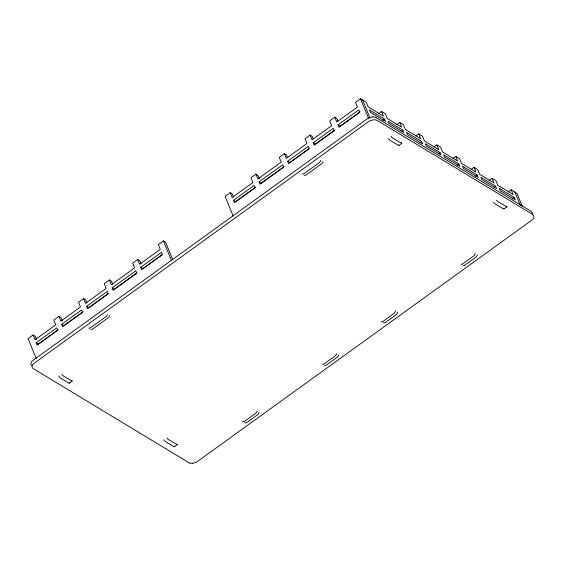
<?xml version="1.0" encoding="UTF-8"?>
<svg xmlns="http://www.w3.org/2000/svg" width="562" height="562" viewBox="0 0 562 562"><rect width="100%" height="100%" fill="white"/><g stroke="black" fill="none" stroke-linecap="round" stroke-linejoin="round"><path stroke-width="0.84" d="M69.435 382.891L69.021 383.242L60.092 377.847L58.701 376.104M72.343 380.79L69.302 383.284M174.543 446.383L174.08 446.769L165.369 441.507L163.893 439.8M177.452 444.282L174.396 446.818M398.922 145.101L398.507 145.453L389.803 140.191L388.398 138.681M504.03 208.593L503.355 208.853L494.644 203.585L493.577 202.341M336.715 353.617L335.704 355.542L323.733 364.176L322.384 364.134M338.837 354.903L337.832 356.828L325.855 365.462L324.506 365.419M107.342 314.587L106.647 316.125L90.447 327.822L89.47 328.278L88.592 328.011M257.073 411.251L256.377 412.782L244.147 421.612L242.419 421.317M320.86 160.388L319.729 162.348L303.529 174.037L302.18 173.974M322.981 161.666L321.857 163.633L305.651 175.323L304.309 175.26M475.213 253.715L474.145 255.633L462.21 264.238L460.868 264.175M477.335 255L476.274 256.911L464.331 265.524L462.99 265.461M398.788 145.495L401.781 143.324L401.718 142.488M503.882 209.029L506.889 206.844L506.812 205.924M36.523 339.42L35.23 336.252L33.109 334.973L28.1 338.584L36.137 358.275M62.333 320.818L61.033 317.635L58.912 316.35L53.79 320.045L55.729 324.794L35.048 339.722L33.109 334.973M86.948 303.03L85.656 299.862L83.534 298.577L78.525 302.194L80.471 306.964L60.858 321.12L58.912 316.35M112.758 284.421L111.459 281.246L109.337 279.96L104.216 283.655L106.155 288.404L85.473 303.332L83.534 298.577M141.083 263.964L139.79 260.796L137.669 259.511L132.66 263.128L134.606 267.898L111.283 284.73L109.337 279.96M172.66 259.503L165.593 242.18L163.465 240.894L158.351 244.589L160.289 249.338L139.608 264.266L137.669 259.511M233.666 197.15L232.366 193.981L230.244 192.696L225.13 196.391L233.167 216.082M259.356 178.618L258.063 175.442L255.942 174.157L250.926 177.775L252.865 182.524L232.183 197.452L230.244 192.696M287.47 157.29L286.501 154.915L284.379 153.63L279.265 157.325L281.211 162.095L257.888 178.927L255.942 174.157M313.167 138.758L312.191 136.376L310.069 135.091L305.061 138.709L307 143.458L286.318 158.386L284.379 153.63M337.895 120.9L336.926 118.526L334.804 117.24L329.69 120.935L331.636 125.705L312.015 139.861L310.069 135.091M378.633 113.524L381.542 111.424L383.481 116.172L368.251 106.963L366.312 102.214L360.495 98.701L355.486 102.312L357.425 107.068L336.743 121.989L334.804 117.24M36.151 342.764L56.832 327.836L57.795 330.189L37.113 345.11L36.151 342.764L38.272 344.049L58.265 329.62M61.665 324.351L81.673 309.908L82.635 312.261L62.628 326.698L61.665 324.351L63.787 325.63L83.106 311.692M86.576 306.374L107.258 291.446L108.22 293.793L87.539 308.721L86.576 306.374L88.698 307.653L108.002 293.722M112.091 287.955L135.807 270.842L136.763 273.195L113.053 290.308L112.091 287.955L114.212 289.24L136.538 273.132M140.711 267.301L161.392 252.38L162.355 254.727L141.666 269.655L140.711 267.301L142.832 268.587L162.825 254.157M233.504 200.339L254.186 185.411L255.141 187.764L234.459 202.685L233.504 200.339L235.626 201.625L255.619 187.195M259.089 181.87L282.798 164.757L283.761 167.111L260.044 184.224L259.089 181.87L261.211 183.156L284.224 166.549M287.632 161.273L308.313 146.345L309.276 148.698L288.594 163.619L287.632 161.273L289.76 162.551L309.058 148.621M313.217 142.804L333.224 128.368L334.186 130.714L314.179 145.158L313.217 142.804L315.345 144.09L334.657 130.145M338.057 124.876L358.739 109.955L359.701 112.302L339.019 127.23L338.057 124.876L340.186 126.162L360.172 111.733M382.863 120.352L384.612 119.088L385.567 121.441L370.337 112.231L369.382 109.878L384.612 119.088M396.842 124.539L399.758 122.439L403.446 124.666L405.385 129.422L420.615 138.624L418.676 133.875L415.768 135.976M401.156 131.41L402.905 130.152L403.86 132.499L389.129 123.591L388.166 121.244L402.905 130.152M419.997 142.804L421.746 141.547L422.701 143.893L407.471 134.683L406.516 132.337L421.746 141.547M433.976 146.991L436.892 144.891L440.58 147.118L442.519 151.873L457.749 161.083L455.81 156.327L452.902 158.428M438.29 153.862L440.039 152.604L440.994 154.957L426.263 146.043L425.301 143.696L440.039 152.604M457.131 165.256L458.88 163.999L459.835 166.345L444.605 157.135L443.65 154.789L458.88 163.999M471.111 169.443L474.026 167.343L477.714 169.576L479.653 174.325L494.103 183.079L492.157 178.309L489.249 180.409M475.424 176.32L477.173 175.056L478.129 177.409L463.397 168.502L462.442 166.148L477.173 175.056M493.85 187.455L495.593 186.198L496.555 188.551L481.824 179.636L480.861 177.29L495.593 186.198M508.245 191.895L511.16 189.794L516.97 193.314L522.435 206.704M512.642 198.822L514.385 197.557L515.347 199.91L500.117 190.701L499.154 188.347L514.385 197.557M401.697 143.394L392.494 137.957L391.096 136.215M506.791 206.928L497.553 201.484L496.485 200.241M72.21 381.184L63.007 375.746L61.827 374.369M177.304 444.718L168.066 439.273L166.998 438.03M189.253 462.905L33.137 368.553A6.913 3.948 -22.2 0 1 32.175 367.302A6.969 3.976 -22.2 0 1 33.102 364.028L368.033 121.961A6.913 3.948 -22.2 0 1 370.379 120.661A6.969 3.976 -22.2 0 1 374.081 119.804A6.913 3.948 -22.2 0 1 377.137 120.409L532.228 214.164L533.9 216.166A6.976 3.983 -22.2 0 1 533.661 217.796A6.913 3.948 -22.2 0 1 531.61 220.332L197.388 461.521A6.913 3.948 -22.2 0 1 194.986 462.681A6.976 3.983 -22.2 0 1 192.499 463.25M90.721 329.29L92.203 329.36L108.417 317.663L109.183 316.884L109.457 315.514M244.786 422.828L246.268 422.898L258.218 414.278L259.187 412.178M381.542 111.424L385.307 113.7L387.253 118.47L401.704 127.202L399.758 122.439M418.676 133.875L422.441 136.152L424.387 140.922L438.838 149.661L436.892 144.891M455.81 156.327L459.576 158.61L461.521 163.38L475.972 172.113L474.026 167.343M492.157 178.309L495.93 180.585L497.869 185.341L513.099 194.55L511.16 189.794M375.985 117.521L531.048 211.284L532.727 213.286A6.976 3.983 -22.2 0 1 532.72 214.08M381.127 321.569L382.61 321.682L394.545 313.076L395.564 310.955M383.249 322.848L384.738 322.96L396.674 314.362L397.685 312.24M514.848 192.028L520.314 205.418M362.616 99.98L370.014 118.097M360.495 98.701L368.532 118.385M163.465 240.894L171.501 260.585M372.88 116.931A6.913 3.948 -22.2 0 1 375.957 117.528M31.957 365.672A6.913 3.948 -22.2 0 1 30.994 364.422A6.969 3.976 -22.2 0 1 31.929 361.148L366.86 119.081A6.913 3.948 -22.2 0 1 369.206 117.781A6.969 3.976 -22.2 0 1 372.908 116.924M192.527 463.243A6.913 3.948 -22.2 0 1 189.282 462.905"/></g></svg>
